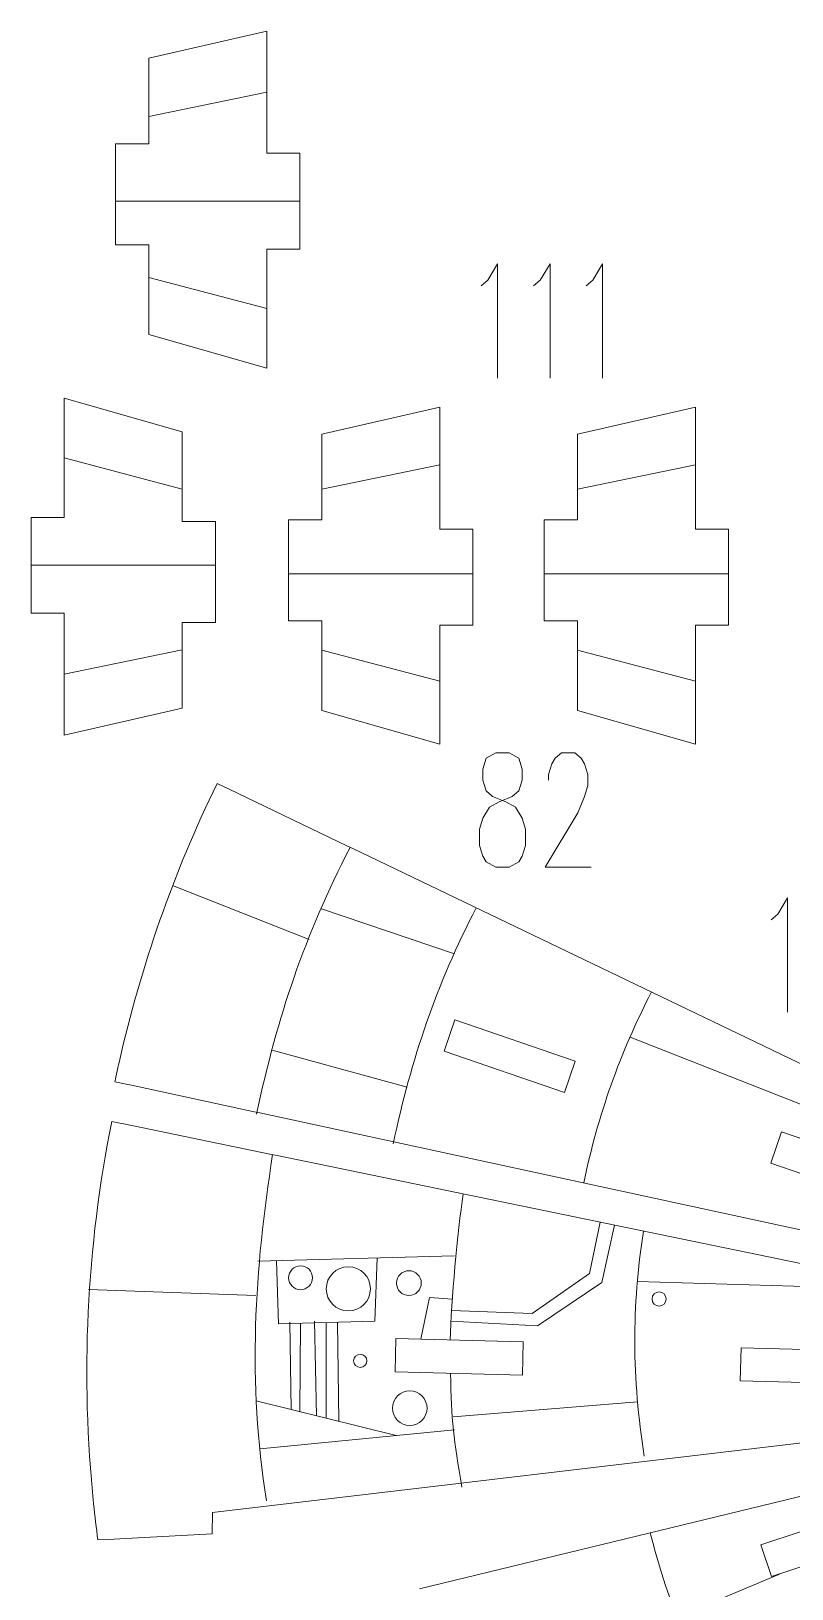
# Model space of a CAD drawing. Header units: inches. Extents: x -7.1 to 7.1, y -5.5 to 5.4.
# Drawn here: x -7.05 to -4.07, y -1.42 to 4.7 of the extents above; entities that cross this region are included whole.
import ezdxf

# ---------------------------------------------------------------- set-up
doc = ezdxf.new("R2010")
doc.units = ezdxf.units.IN
doc.header["$MEASUREMENT"] = 0
doc.layers.add('Layer 1', color=7, linetype='Continuous')

msp = doc.modelspace()

# ---------------------------------------------------------------- linework, layer by layer
at = {"layer": 'Layer 1', "color": 5, "lineweight": 9}
for centre, major_axis in [((-5.9957, -0.2008), (0, 0.0469)), ((-5.8082, -0.2442), (0, 0.0868)), ((-5.5703, -0.2217), (0, 0.0486)), ((-4.5877, -0.2842), (0, 0.0278)), ((-5.7613, -0.5272), (0, 0.026)), ((-5.5669, -0.713), (0, 0.0677))]:
    msp.add_ellipse(centre, major_axis=major_axis, ratio=1, dxfattribs=at)
at = {"layer": 'Layer 1', "lineweight": 9}
for points, knots in [([(-6.1006, 4.2162), (-6.1006, 4.2162), (-6.1285, 4.2162), (-6.1285, 4.2162), (-6.1285, 4.2162), (-6.1285, 4.2162), (-6.1285, 4.6961), (-6.1285, 4.6961), (-6.1285, 4.6961), (-6.1285, 4.6961), (-6.5922, 4.5896), (-6.5922, 4.5896), (-6.5922, 4.5896), (-6.5922, 4.5896), (-6.5922, 4.2535), (-6.5922, 4.2535), (-6.5922, 4.2535), (-6.5922, 4.2535), (-6.6576, 4.2535), (-6.6576, 4.2535)], [0, 0, 0, 0, 0.166667, 0.166667, 0.166667, 0.166667, 0.333333, 0.333333, 0.333333, 0.333333, 0.5, 0.5, 0.5, 0.5, 0.666667, 0.666667, 0.666667, 0.666667, 1, 1, 1, 1]), ([(-6.6797, 4.2535), (-6.6797, 4.2535), (-6.723, 4.2535), (-6.723, 4.2535), (-6.723, 4.2535), (-6.723, 4.2535), (-6.723, 3.8565), (-6.723, 3.8565), (-6.723, 3.8565), (-6.723, 3.8565), (-6.6797, 3.8565), (-6.6797, 3.8565)], [0, 0, 0, 0, 0.25, 0.25, 0.25, 0.25, 0.5, 0.5, 0.5, 0.5, 1, 1, 1, 1]), ([(-6.0784, 3.8402), (-6.0784, 3.8402), (-5.9985, 3.8402), (-5.9985, 3.8402), (-5.9985, 3.8402), (-5.9985, 3.8402), (-5.9985, 4.2162), (-5.9985, 4.2162), (-5.9985, 4.2162), (-5.9985, 4.2162), (-6.0784, 4.2162), (-6.0784, 4.2162)], [0, 0, 0, 0, 0.25, 0.25, 0.25, 0.25, 0.5, 0.5, 0.5, 0.5, 1, 1, 1, 1]), ([(-6.6576, 3.8565), (-6.6576, 3.8565), (-6.5922, 3.8565), (-6.5922, 3.8565), (-6.5922, 3.8565), (-6.5922, 3.8565), (-6.5922, 3.5041), (-6.5922, 3.5041), (-6.5922, 3.5041), (-6.5922, 3.5041), (-6.1285, 3.3721), (-6.1285, 3.3721), (-6.1285, 3.3721), (-6.1285, 3.3721), (-6.1285, 3.8402), (-6.1285, 3.8402), (-6.1285, 3.8402), (-6.1285, 3.8402), (-6.1006, 3.8402), (-6.1006, 3.8402)], [0, 0, 0, 0, 0.166667, 0.166667, 0.166667, 0.166667, 0.333333, 0.333333, 0.333333, 0.333333, 0.5, 0.5, 0.5, 0.5, 0.666667, 0.666667, 0.666667, 0.666667, 1, 1, 1, 1]), ([(-6.4209, 2.7698), (-6.4209, 2.7698), (-6.4603, 2.7698), (-6.4603, 2.7698), (-6.4603, 2.7698), (-6.4603, 2.7698), (-6.4603, 3.1222), (-6.4603, 3.1222), (-6.4603, 3.1222), (-6.4603, 3.1222), (-6.9239, 3.2542), (-6.9239, 3.2542), (-6.9239, 3.2542), (-6.9239, 3.2542), (-6.9239, 2.7861), (-6.9239, 2.7861), (-6.9239, 2.7861), (-6.9239, 2.7861), (-6.9779, 2.7861), (-6.9779, 2.7861)], [0, 0, 0, 0, 0.166667, 0.166667, 0.166667, 0.166667, 0.333333, 0.333333, 0.333333, 0.333333, 0.5, 0.5, 0.5, 0.5, 0.666667, 0.666667, 0.666667, 0.666667, 1, 1, 1, 1]), ([(-5.4097, 2.7392), (-5.4097, 2.7392), (-5.4487, 2.7392), (-5.4487, 2.7392), (-5.4487, 2.7392), (-5.4487, 2.7392), (-5.4487, 3.2191), (-5.4487, 3.2191), (-5.4487, 3.2191), (-5.4487, 3.2191), (-5.9123, 3.1127), (-5.9123, 3.1127), (-5.9123, 3.1127), (-5.9123, 3.1127), (-5.9123, 2.7766), (-5.9123, 2.7766), (-5.9123, 2.7766), (-5.9123, 2.7766), (-5.9667, 2.7766), (-5.9667, 2.7766)], [0, 0, 0, 0, 0.166667, 0.166667, 0.166667, 0.166667, 0.333333, 0.333333, 0.333333, 0.333333, 0.5, 0.5, 0.5, 0.5, 0.666667, 0.666667, 0.666667, 0.666667, 1, 1, 1, 1]), ([(-4.4017, 2.7392), (-4.4017, 2.7392), (-4.4445, 2.7392), (-4.4445, 2.7392), (-4.4445, 2.7392), (-4.4445, 2.7392), (-4.4445, 3.2191), (-4.4445, 3.2191), (-4.4445, 3.2191), (-4.4445, 3.2191), (-4.9081, 3.1127), (-4.9081, 3.1127), (-4.9081, 3.1127), (-4.9081, 3.1127), (-4.9081, 2.7766), (-4.9081, 2.7766), (-4.9081, 2.7766), (-4.9081, 2.7766), (-4.9586, 2.7766), (-4.9586, 2.7766)], [0, 0, 0, 0, 0.166667, 0.166667, 0.166667, 0.166667, 0.333333, 0.333333, 0.333333, 0.333333, 0.5, 0.5, 0.5, 0.5, 0.666667, 0.666667, 0.666667, 0.666667, 1, 1, 1, 1]), ([(-7, 2.7861), (-7, 2.7861), (-7.0539, 2.7861), (-7.0539, 2.7861), (-7.0539, 2.7861), (-7.0539, 2.7861), (-7.0539, 2.4101), (-7.0539, 2.4101), (-7.0539, 2.4101), (-7.0539, 2.4101), (-7, 2.4101), (-7, 2.4101)], [0, 0, 0, 0, 0.25, 0.25, 0.25, 0.25, 0.5, 0.5, 0.5, 0.5, 1, 1, 1, 1]), ([(-6.3988, 2.3728), (-6.3988, 2.3728), (-6.3295, 2.3728), (-6.3295, 2.3728), (-6.3295, 2.3728), (-6.3295, 2.3728), (-6.3295, 2.7698), (-6.3295, 2.7698), (-6.3295, 2.7698), (-6.3295, 2.7698), (-6.3988, 2.7698), (-6.3988, 2.7698)], [0, 0, 0, 0, 0.25, 0.25, 0.25, 0.25, 0.5, 0.5, 0.5, 0.5, 1, 1, 1, 1]), ([(-5.9888, 2.7766), (-5.9888, 2.7766), (-6.0431, 2.7766), (-6.0431, 2.7766), (-6.0431, 2.7766), (-6.0431, 2.7766), (-6.0431, 2.3796), (-6.0431, 2.3796), (-6.0431, 2.3796), (-6.0431, 2.3796), (-5.9888, 2.3796), (-5.9888, 2.3796)], [0, 0, 0, 0, 0.25, 0.25, 0.25, 0.25, 0.5, 0.5, 0.5, 0.5, 1, 1, 1, 1]), ([(-4.9808, 2.7766), (-4.9808, 2.7766), (-5.039, 2.7766), (-5.039, 2.7766), (-5.039, 2.7766), (-5.039, 2.7766), (-5.039, 2.3796), (-5.039, 2.3796), (-5.039, 2.3796), (-5.039, 2.3796), (-4.9808, 2.3796), (-4.9808, 2.3796)], [0, 0, 0, 0, 0.25, 0.25, 0.25, 0.25, 0.5, 0.5, 0.5, 0.5, 1, 1, 1, 1]), ([(-5.3875, 2.3633), (-5.3875, 2.3633), (-5.3187, 2.3633), (-5.3187, 2.3633), (-5.3187, 2.3633), (-5.3187, 2.3633), (-5.3187, 2.7392), (-5.3187, 2.7392), (-5.3187, 2.7392), (-5.3187, 2.7392), (-5.3875, 2.7392), (-5.3875, 2.7392)], [0, 0, 0, 0, 0.25, 0.25, 0.25, 0.25, 0.5, 0.5, 0.5, 0.5, 1, 1, 1, 1]), ([(-4.3795, 2.3633), (-4.3795, 2.3633), (-4.3145, 2.3633), (-4.3145, 2.3633), (-4.3145, 2.3633), (-4.3145, 2.3633), (-4.3145, 2.7392), (-4.3145, 2.7392), (-4.3145, 2.7392), (-4.3145, 2.7392), (-4.3795, 2.7392), (-4.3795, 2.7392)], [0, 0, 0, 0, 0.25, 0.25, 0.25, 0.25, 0.5, 0.5, 0.5, 0.5, 1, 1, 1, 1]), ([(-6.9779, 2.4101), (-6.9779, 2.4101), (-6.9239, 2.4101), (-6.9239, 2.4101), (-6.9239, 2.4101), (-6.9239, 2.4101), (-6.9239, 1.9303), (-6.9239, 1.9303), (-6.9239, 1.9303), (-6.9239, 1.9303), (-6.4603, 2.0367), (-6.4603, 2.0367), (-6.4603, 2.0367), (-6.4603, 2.0367), (-6.4603, 2.3728), (-6.4603, 2.3728), (-6.4603, 2.3728), (-6.4603, 2.3728), (-6.4209, 2.3728), (-6.4209, 2.3728)], [0, 0, 0, 0, 0.166667, 0.166667, 0.166667, 0.166667, 0.333333, 0.333333, 0.333333, 0.333333, 0.5, 0.5, 0.5, 0.5, 0.666667, 0.666667, 0.666667, 0.666667, 1, 1, 1, 1]), ([(-5.9667, 2.3796), (-5.9667, 2.3796), (-5.9123, 2.3796), (-5.9123, 2.3796), (-5.9123, 2.3796), (-5.9123, 2.3796), (-5.9123, 2.0272), (-5.9123, 2.0272), (-5.9123, 2.0272), (-5.9123, 2.0272), (-5.4487, 1.8951), (-5.4487, 1.8951), (-5.4487, 1.8951), (-5.4487, 1.8951), (-5.4487, 2.3633), (-5.4487, 2.3633), (-5.4487, 2.3633), (-5.4487, 2.3633), (-5.4097, 2.3633), (-5.4097, 2.3633)], [0, 0, 0, 0, 0.166667, 0.166667, 0.166667, 0.166667, 0.333333, 0.333333, 0.333333, 0.333333, 0.5, 0.5, 0.5, 0.5, 0.666667, 0.666667, 0.666667, 0.666667, 1, 1, 1, 1]), ([(-4.9586, 2.3796), (-4.9586, 2.3796), (-4.9081, 2.3796), (-4.9081, 2.3796), (-4.9081, 2.3796), (-4.9081, 2.3796), (-4.9081, 2.0272), (-4.9081, 2.0272), (-4.9081, 2.0272), (-4.9081, 2.0272), (-4.4445, 1.8951), (-4.4445, 1.8951), (-4.4445, 1.8951), (-4.4445, 1.8951), (-4.4445, 2.3633), (-4.4445, 2.3633), (-4.4445, 2.3633), (-4.4445, 2.3633), (-4.4017, 2.3633), (-4.4017, 2.3633)], [0, 0, 0, 0, 0.166667, 0.166667, 0.166667, 0.166667, 0.333333, 0.333333, 0.333333, 0.333333, 0.5, 0.5, 0.5, 0.5, 0.666667, 0.666667, 0.666667, 0.666667, 1, 1, 1, 1]), ([(-6.2987, 1.7288), (-6.2987, 1.7288), (-6.3236, 1.7408), (-6.3236, 1.7408), (-6.3236, 1.7408), (-6.4942, 1.3914), (-6.6234, 1.0235), (-6.7088, 0.6444), (-6.7088, 0.6444), (-6.7144, 0.6194), (-6.7198, 0.5946), (-6.7251, 0.5695), (-6.7251, 0.5695), (-6.7251, 0.5695), (-6.6814, 0.5601), (-6.6814, 0.5601)], [0, 0, 0, 0, 0.2, 0.2, 0.2, 0.2, 0.4, 0.4, 0.4, 0.4, 0.6, 0.6, 0.6, 0.6, 1, 1, 1, 1]), ([(-4.9589, 0.527), (-4.9589, 0.527), (-5.4319, 0.6891), (-5.4319, 0.6891), (-5.4319, 0.6891), (-5.4319, 0.6891), (-5.3898, 0.8121), (-5.3898, 0.8121), (-5.3898, 0.8121), (-5.3898, 0.8121), (-4.9168, 0.65), (-4.9168, 0.65), (-4.9168, 0.65), (-4.9168, 0.65), (-4.9589, 0.527), (-4.9589, 0.527)], [0, 0, 0, 0, 0.2, 0.2, 0.2, 0.2, 0.4, 0.4, 0.4, 0.4, 0.6, 0.6, 0.6, 0.6, 1, 1, 1, 1]), ([(-6.7123, 0.408), (-6.7123, 0.408), (-6.7374, 0.4132), (-6.7374, 0.4132), (-6.7374, 0.4132), (-6.8367, -0.0814), (-6.8607, -0.5879), (-6.8087, -1.0891), (-6.8087, -1.0891), (-6.8038, -1.1365), (-6.7983, -1.1834), (-6.792, -1.2307), (-6.792, -1.2307), (-6.792, -1.2307), (-6.7274, -1.2272), (-6.7274, -1.2272)], [0, 0, 0, 0, 0.2, 0.2, 0.2, 0.2, 0.4, 0.4, 0.4, 0.4, 0.6, 0.6, 0.6, 0.6, 1, 1, 1, 1]), ([(-3.6336, 0.2102), (-3.6336, 0.2102), (-3.6758, 0.0872), (-3.6758, 0.0872), (-3.6758, 0.0872), (-3.6758, 0.0872), (-4.1488, 0.2494), (-4.1488, 0.2494), (-4.1488, 0.2494), (-4.1488, 0.2494), (-4.1066, 0.3723), (-4.1066, 0.3723), (-4.1066, 0.3723), (-4.1066, 0.3723), (-3.6336, 0.2102), (-3.6336, 0.2102)], [0, 0, 0, 0, 0.2, 0.2, 0.2, 0.2, 0.4, 0.4, 0.4, 0.4, 0.6, 0.6, 0.6, 0.6, 1, 1, 1, 1]), ([(-5.1211, -0.4531), (-5.1211, -0.4531), (-5.1245, -0.5836), (-5.1245, -0.5836), (-5.1245, -0.5836), (-5.1245, -0.5836), (-5.6248, -0.5705), (-5.6248, -0.5705), (-5.6248, -0.5705), (-5.6248, -0.5705), (-5.6214, -0.44), (-5.6214, -0.44), (-5.6214, -0.44), (-5.6214, -0.44), (-5.1211, -0.4531), (-5.1211, -0.4531)], [0, 0, 0, 0, 0.2, 0.2, 0.2, 0.2, 0.4, 0.4, 0.4, 0.4, 0.6, 0.6, 0.6, 0.6, 1, 1, 1, 1]), ([(-3.7648, -0.4885), (-3.7648, -0.4885), (-3.7683, -0.619), (-3.7683, -0.619), (-3.7683, -0.619), (-3.7683, -0.619), (-4.2693, -0.6059), (-4.2693, -0.6059), (-4.2693, -0.6059), (-4.2693, -0.6059), (-4.2659, -0.4754), (-4.2659, -0.4754), (-4.2659, -0.4754), (-4.2659, -0.4754), (-3.7648, -0.4885), (-3.7648, -0.4885)], [0, 0, 0, 0, 0.2, 0.2, 0.2, 0.2, 0.4, 0.4, 0.4, 0.4, 0.6, 0.6, 0.6, 0.6, 1, 1, 1, 1]), ([(-6.7053, -1.226), (-6.7053, -1.226), (-6.3436, -1.2064), (-6.3436, -1.2064), (-6.3436, -1.2064), (-6.3436, -1.2064), (-6.3414, -1.1234), (-6.3414, -1.1234), (-6.3414, -1.1234), (-6.3414, -1.1234), (-5.376, -1.0091), (-5.376, -1.0091)], [0, 0, 0, 0, 0.25, 0.25, 0.25, 0.25, 0.5, 0.5, 0.5, 0.5, 1, 1, 1, 1]), ([(-3.7123, -1.0934), (-3.7123, -1.0934), (-3.6714, -1.218), (-3.6714, -1.218), (-3.6714, -1.218), (-3.6714, -1.218), (-4.1469, -1.3739), (-4.1469, -1.3739), (-4.1469, -1.3739), (-4.1469, -1.3739), (-4.1878, -1.2493), (-4.1878, -1.2493), (-4.1878, -1.2493), (-4.1878, -1.2493), (-3.7123, -1.0934), (-3.7123, -1.0934)], [0, 0, 0, 0, 0.2, 0.2, 0.2, 0.2, 0.4, 0.4, 0.4, 0.4, 0.6, 0.6, 0.6, 0.6, 1, 1, 1, 1])]:
    msp.add_open_spline(points, degree=3, knots=knots, dxfattribs=at)
at = {"layer": 'Layer 1', "color": 5, "lineweight": 9}
for points in [[(-6.1285, 4.4561), (-6.1285, 4.4561), (-6.5922, 4.3607), (-6.5922, 4.3607)], [(-5.9985, 4.0282), (-5.9985, 4.0282), (-6.723, 4.0282), (-6.723, 4.0282)], [(-6.1285, 3.6061), (-6.1285, 3.6061), (-6.5922, 3.7288), (-6.5922, 3.7288)], [(-6.9239, 3.0202), (-6.9239, 3.0202), (-6.4603, 2.8975), (-6.4603, 2.8975)], [(-5.4487, 2.9924), (-5.4487, 2.9924), (-5.9123, 2.897), (-5.9123, 2.897)], [(-4.4445, 2.9924), (-4.4445, 2.9924), (-4.9082, 2.897), (-4.9082, 2.897)], [(-7.0539, 2.5981), (-7.0539, 2.5981), (-6.3295, 2.5981), (-6.3295, 2.5981)], [(-5.3187, 2.5645), (-5.3187, 2.5645), (-6.0431, 2.5645), (-6.0431, 2.5645)], [(-4.3145, 2.5645), (-4.3145, 2.5645), (-5.039, 2.5645), (-5.039, 2.5645)], [(-6.9239, 2.1702), (-6.9239, 2.1702), (-6.4603, 2.2656), (-6.4603, 2.2656)], [(-5.4487, 2.1424), (-5.4487, 2.1424), (-5.9123, 2.2651), (-5.9123, 2.2651)], [(-4.4445, 2.1424), (-4.4445, 2.1424), (-4.9082, 2.2651), (-4.9082, 2.2651)], [(-5.9623, 1.1277), (-5.9623, 1.1277), (-6.4982, 1.3396), (-6.4982, 1.3396)], [(-5.913, 1.2481), (-5.913, 1.2481), (-5.3908, 1.0723), (-5.3908, 1.0723)], [(-4.7007, 0.7449), (-4.7007, 0.7449), (-3.7994, 0.389), (-3.7994, 0.389)], [(-6.107, 0.6935), (-6.107, 0.6935), (-5.5777, 0.5473), (-5.5777, 0.5473)], [(-4.672, -0.216), (-4.672, -0.216), (-3.8826, -0.2389), (-3.8826, -0.2389)], [(-6.1712, -0.2709), (-6.1712, -0.2709), (-6.8287, -0.2469), (-6.8287, -0.2469)], [(-6.0334, -0.7182), (-6.0334, -0.7182), (-6.038, -0.3753), (-6.038, -0.3753)], [(-5.9963, -0.3787), (-5.9963, -0.3787), (-5.9982, -0.7269), (-5.9982, -0.7269)], [(-5.9329, -0.7431), (-5.9329, -0.7431), (-5.9407, -0.3718), (-5.9407, -0.3718)], [(-5.8952, -0.7524), (-5.8952, -0.7524), (-5.8956, -0.3787), (-5.8956, -0.3787)], [(-5.8462, -0.7646), (-5.8462, -0.7646), (-5.8505, -0.3753), (-5.8505, -0.3753)], [(-5.6202, -0.8206), (-5.6202, -0.8206), (-6.1702, -0.6843), (-6.1702, -0.6843)], [(-5.3963, -0.7476), (-5.3963, -0.7476), (-4.6719, -0.6875), (-4.6719, -0.6875)], [(-4.5146, -1.5324), (-4.5146, -1.5324), (-4.1149, -1.3652), (-4.1149, -1.3652)]]:
    msp.add_open_spline(points, degree=3, dxfattribs=at)
at = {"layer": 'Layer 1', "color": 1, "lineweight": 9}
for points in [[(-6.6576, 4.2535), (-6.6576, 4.2535), (-6.6797, 4.2535), (-6.6797, 4.2535)], [(-6.0784, 4.2162), (-6.0784, 4.2162), (-6.1006, 4.2162), (-6.1006, 4.2162)], [(-6.6576, 3.8565), (-6.6576, 3.8565), (-6.6797, 3.8565), (-6.6797, 3.8565)], [(-6.0784, 3.8402), (-6.0784, 3.8402), (-6.1006, 3.8402), (-6.1006, 3.8402)], [(-7, 2.7861), (-7, 2.7861), (-6.9779, 2.7861), (-6.9779, 2.7861)], [(-6.4209, 2.7698), (-6.4209, 2.7698), (-6.3988, 2.7698), (-6.3988, 2.7698)], [(-5.9667, 2.7766), (-5.9667, 2.7766), (-5.9888, 2.7766), (-5.9888, 2.7766)], [(-4.9586, 2.7766), (-4.9586, 2.7766), (-4.9808, 2.7766), (-4.9808, 2.7766)], [(-5.3875, 2.7392), (-5.3875, 2.7392), (-5.4097, 2.7392), (-5.4097, 2.7392)], [(-4.3795, 2.7392), (-4.3795, 2.7392), (-4.4017, 2.7392), (-4.4017, 2.7392)], [(-7, 2.4101), (-7, 2.4101), (-6.9779, 2.4101), (-6.9779, 2.4101)], [(-6.4209, 2.3728), (-6.4209, 2.3728), (-6.3988, 2.3728), (-6.3988, 2.3728)], [(-5.9667, 2.3796), (-5.9667, 2.3796), (-5.9888, 2.3796), (-5.9888, 2.3796)], [(-5.3875, 2.3633), (-5.3875, 2.3633), (-5.4097, 2.3633), (-5.4097, 2.3633)], [(-4.9586, 2.3796), (-4.9586, 2.3796), (-4.9808, 2.3796), (-4.9808, 2.3796)], [(-4.3795, 2.3633), (-4.3795, 2.3633), (-4.4017, 2.3633), (-4.4017, 2.3633)], [(-6.2787, 1.7192), (-6.2787, 1.7192), (-6.2987, 1.7288), (-6.2987, 1.7288)], [(-6.1685, 0.4423), (-6.0865, 0.8263), (-5.98, 1.1439), (-5.801, 1.4899)], [(-5.791, 1.4851), (-5.791, 1.4851), (-5.811, 1.4947), (-5.811, 1.4947)], [(-5.6318, 0.3259), (-5.5603, 0.6621), (-5.4625, 0.9493), (-5.306, 1.2522)], [(-4.8839, 0.1717), (-4.8269, 0.4413), (-4.7429, 0.6788), (-4.6176, 0.9218)], [(-6.6598, 0.5554), (-6.6598, 0.5554), (-6.6814, 0.5601), (-6.6814, 0.5601)], [(-6.1562, 0.4466), (-6.1562, 0.4466), (-6.1779, 0.4513), (-6.1779, 0.4513)], [(-6.6906, 0.4035), (-6.6906, 0.4035), (-6.7123, 0.408), (-6.7123, 0.408)], [(-6.1294, -1.077), (-6.2053, -0.6119), (-6.1762, -0.1653), (-6.1055, 0.2828)], [(-6.0947, 0.2806), (-6.0947, 0.2806), (-6.1164, 0.285), (-6.1164, 0.285)], [(-5.4083, -0.4455), (-5.4036, -0.2935), (-5.3802, -0.0204), (-5.3566, 0.1282)], [(-4.646, -0.9013), (-4.6945, -0.5964), (-4.6957, -0.3115), (-4.6487, -0.0179)], [(-6.1635, -0.1358), (-6.1635, -0.1358), (-5.3928, -0.114), (-5.3928, -0.114)], [(-5.3626, -1.0227), (-5.3925, -0.8381), (-5.4054, -0.7591), (-5.4064, -0.5762)], [(-6.1543, -0.8726), (-6.1543, -0.8726), (-5.3917, -0.7983), (-5.3917, -0.7983)], [(-5.3541, -1.0065), (-5.3541, -1.0065), (-5.376, -1.0091), (-5.376, -1.0091)], [(-4.4231, -1.7396), (-4.5123, -1.5576), (-4.5727, -1.405), (-4.6223, -1.2027)], [(-6.7053, -1.226), (-6.7053, -1.226), (-6.7274, -1.2272), (-6.7274, -1.2272)]]:
    msp.add_open_spline(points, degree=3, dxfattribs=at)
for points, knots in [([(-5.2867, 3.6961), (-5.2867, 3.6961), (-5.2608, 3.7179), (-5.2608, 3.7179), (-5.2608, 3.7179), (-5.2608, 3.7179), (-5.2221, 3.7821), (-5.2221, 3.7821), (-5.2221, 3.7821), (-5.2221, 3.7821), (-5.2221, 3.3333), (-5.2221, 3.3333)], [0, 0, 0, 0, 0.25, 0.25, 0.25, 0.25, 0.5, 0.5, 0.5, 0.5, 1, 1, 1, 1]), ([(-5.0806, 3.6961), (-5.0806, 3.6961), (-5.0547, 3.7179), (-5.0547, 3.7179), (-5.0547, 3.7179), (-5.0547, 3.7179), (-5.0161, 3.7821), (-5.0161, 3.7821), (-5.0161, 3.7821), (-5.0161, 3.7821), (-5.0161, 3.3333), (-5.0161, 3.3333)], [0, 0, 0, 0, 0.25, 0.25, 0.25, 0.25, 0.5, 0.5, 0.5, 0.5, 1, 1, 1, 1]), ([(-4.8742, 3.6961), (-4.8742, 3.6961), (-4.8486, 3.7179), (-4.8486, 3.7179), (-4.8486, 3.7179), (-4.8486, 3.7179), (-4.81, 3.7821), (-4.81, 3.7821), (-4.81, 3.7821), (-4.81, 3.7821), (-4.81, 3.3333), (-4.81, 3.3333)], [0, 0, 0, 0, 0.25, 0.25, 0.25, 0.25, 0.5, 0.5, 0.5, 0.5, 1, 1, 1, 1]), ([(-5.2284, 1.861), (-5.2284, 1.861), (-5.267, 1.8399), (-5.267, 1.8399), (-5.267, 1.8399), (-5.267, 1.8399), (-5.2802, 1.7969), (-5.2802, 1.7969), (-5.2802, 1.7969), (-5.2802, 1.7969), (-5.2802, 1.754), (-5.2802, 1.754), (-5.2802, 1.754), (-5.2802, 1.754), (-5.267, 1.7116), (-5.267, 1.7116), (-5.267, 1.7116), (-5.267, 1.7116), (-5.2415, 1.6899), (-5.2415, 1.6899), (-5.2415, 1.6899), (-5.2415, 1.6899), (-5.1897, 1.6687), (-5.1897, 1.6687), (-5.1897, 1.6687), (-5.1897, 1.6687), (-5.1511, 1.6475), (-5.1511, 1.6475), (-5.1511, 1.6475), (-5.1511, 1.6475), (-5.1255, 1.6046), (-5.1255, 1.6046), (-5.1255, 1.6046), (-5.1255, 1.6046), (-5.1124, 1.5616), (-5.1124, 1.5616), (-5.1124, 1.5616), (-5.1124, 1.5616), (-5.1124, 1.4975), (-5.1124, 1.4975), (-5.1124, 1.4975), (-5.1124, 1.4975), (-5.1255, 1.4552), (-5.1255, 1.4552), (-5.1255, 1.4552), (-5.1255, 1.4552), (-5.1383, 1.4334), (-5.1383, 1.4334), (-5.1383, 1.4334), (-5.1383, 1.4334), (-5.177, 1.4122), (-5.177, 1.4122), (-5.177, 1.4122), (-5.177, 1.4122), (-5.2284, 1.4122), (-5.2284, 1.4122), (-5.2284, 1.4122), (-5.2284, 1.4122), (-5.267, 1.4334), (-5.267, 1.4334), (-5.267, 1.4334), (-5.267, 1.4334), (-5.2802, 1.4552), (-5.2802, 1.4552), (-5.2802, 1.4552), (-5.2802, 1.4552), (-5.2929, 1.4975), (-5.2929, 1.4975), (-5.2929, 1.4975), (-5.2929, 1.4975), (-5.2929, 1.5616), (-5.2929, 1.5616), (-5.2929, 1.5616), (-5.2929, 1.5616), (-5.2802, 1.6046), (-5.2802, 1.6046), (-5.2802, 1.6046), (-5.2802, 1.6046), (-5.2543, 1.6475), (-5.2543, 1.6475), (-5.2543, 1.6475), (-5.2543, 1.6475), (-5.2156, 1.6687), (-5.2156, 1.6687), (-5.2156, 1.6687), (-5.2156, 1.6687), (-5.1642, 1.6899), (-5.1642, 1.6899), (-5.1642, 1.6899), (-5.1642, 1.6899), (-5.1383, 1.7116), (-5.1383, 1.7116), (-5.1383, 1.7116), (-5.1383, 1.7116), (-5.1255, 1.754), (-5.1255, 1.754), (-5.1255, 1.754), (-5.1255, 1.754), (-5.1255, 1.7969), (-5.1255, 1.7969), (-5.1255, 1.7969), (-5.1255, 1.7969), (-5.1383, 1.8399), (-5.1383, 1.8399), (-5.1383, 1.8399), (-5.1383, 1.8399), (-5.177, 1.861), (-5.177, 1.861), (-5.177, 1.861), (-5.177, 1.861), (-5.2284, 1.861), (-5.2284, 1.861)], [0, 0, 0, 0, 0.034483, 0.034483, 0.034483, 0.034483, 0.068966, 0.068966, 0.068966, 0.068966, 0.103448, 0.103448, 0.103448, 0.103448, 0.137931, 0.137931, 0.137931, 0.137931, 0.172414, 0.172414, 0.172414, 0.172414, 0.206897, 0.206897, 0.206897, 0.206897, 0.241379, 0.241379, 0.241379, 0.241379, 0.275862, 0.275862, 0.275862, 0.275862, 0.310345, 0.310345, 0.310345, 0.310345, 0.344828, 0.344828, 0.344828, 0.344828, 0.37931, 0.37931, 0.37931, 0.37931, 0.413793, 0.413793, 0.413793, 0.413793, 0.448276, 0.448276, 0.448276, 0.448276, 0.482759, 0.482759, 0.482759, 0.482759, 0.517241, 0.517241, 0.517241, 0.517241, 0.551724, 0.551724, 0.551724, 0.551724, 0.586207, 0.586207, 0.586207, 0.586207, 0.62069, 0.62069, 0.62069, 0.62069, 0.655172, 0.655172, 0.655172, 0.655172, 0.689655, 0.689655, 0.689655, 0.689655, 0.724138, 0.724138, 0.724138, 0.724138, 0.758621, 0.758621, 0.758621, 0.758621, 0.793103, 0.793103, 0.793103, 0.793103, 0.827586, 0.827586, 0.827586, 0.827586, 0.862069, 0.862069, 0.862069, 0.862069, 0.896552, 0.896552, 0.896552, 0.896552, 0.931034, 0.931034, 0.931034, 0.931034, 1, 1, 1, 1]), ([(-5.0223, 1.754), (-5.0223, 1.754), (-5.0223, 1.7758), (-5.0223, 1.7758), (-5.0223, 1.7758), (-5.0223, 1.7758), (-5.0096, 1.8181), (-5.0096, 1.8181), (-5.0096, 1.8181), (-5.0096, 1.8181), (-4.9964, 1.8399), (-4.9964, 1.8399), (-4.9964, 1.8399), (-4.9964, 1.8399), (-4.9709, 1.861), (-4.9709, 1.861), (-4.9709, 1.861), (-4.9709, 1.861), (-4.9191, 1.861), (-4.9191, 1.861), (-4.9191, 1.861), (-4.9191, 1.861), (-4.8936, 1.8399), (-4.8936, 1.8399), (-4.8936, 1.8399), (-4.8936, 1.8399), (-4.8804, 1.8181), (-4.8804, 1.8181), (-4.8804, 1.8181), (-4.8804, 1.8181), (-4.8677, 1.7758), (-4.8677, 1.7758), (-4.8677, 1.7758), (-4.8677, 1.7758), (-4.8677, 1.7328), (-4.8677, 1.7328), (-4.8677, 1.7328), (-4.8677, 1.7328), (-4.8804, 1.6899), (-4.8804, 1.6899), (-4.8804, 1.6899), (-4.8804, 1.6899), (-4.9063, 1.6257), (-4.9063, 1.6257), (-4.9063, 1.6257), (-4.9063, 1.6257), (-5.0351, 1.4122), (-5.0351, 1.4122), (-5.0351, 1.4122), (-5.0351, 1.4122), (-4.8549, 1.4122), (-4.8549, 1.4122)], [0, 0, 0, 0, 0.071429, 0.071429, 0.071429, 0.071429, 0.142857, 0.142857, 0.142857, 0.142857, 0.214286, 0.214286, 0.214286, 0.214286, 0.285714, 0.285714, 0.285714, 0.285714, 0.357143, 0.357143, 0.357143, 0.357143, 0.428571, 0.428571, 0.428571, 0.428571, 0.5, 0.5, 0.5, 0.5, 0.571429, 0.571429, 0.571429, 0.571429, 0.642857, 0.642857, 0.642857, 0.642857, 0.714286, 0.714286, 0.714286, 0.714286, 0.785714, 0.785714, 0.785714, 0.785714, 0.857143, 0.857143, 0.857143, 0.857143, 1, 1, 1, 1]), ([(-4.1478, 1.2054), (-4.1478, 1.2054), (-4.1219, 1.2271), (-4.1219, 1.2271), (-4.1219, 1.2271), (-4.1219, 1.2271), (-4.0832, 1.2913), (-4.0832, 1.2913), (-4.0832, 1.2913), (-4.0832, 1.2913), (-4.0832, 0.8425), (-4.0832, 0.8425)], [0, 0, 0, 0, 0.25, 0.25, 0.25, 0.25, 0.5, 0.5, 0.5, 0.5, 1, 1, 1, 1]), ([(-4.7631, 0.0057), (-4.7631, 0.0057), (-4.8122, -0.219), (-4.8122, -0.219), (-4.8122, -0.219), (-4.8122, -0.219), (-5.0657, -0.3892), (-5.0657, -0.3892), (-5.0657, -0.3892), (-5.0657, -0.3892), (-5.405, -0.3709), (-5.405, -0.3709)], [0, 0, 0, 0, 0.25, 0.25, 0.25, 0.25, 0.5, 0.5, 0.5, 0.5, 1, 1, 1, 1]), ([(-5.4026, -0.3295), (-5.4026, -0.3295), (-5.0866, -0.3406), (-5.0866, -0.3406), (-5.0866, -0.3406), (-5.0866, -0.3406), (-4.8609, -0.1843), (-4.8609, -0.1843), (-4.8609, -0.1843), (-4.8609, -0.1843), (-4.8192, 0.0173), (-4.8192, 0.0173)], [0, 0, 0, 0, 0.25, 0.25, 0.25, 0.25, 0.5, 0.5, 0.5, 0.5, 1, 1, 1, 1])]:
    msp.add_open_spline(points, degree=3, knots=knots, dxfattribs=at)
at = {"layer": 'Layer 1', "lineweight": 9}
for points in [[(-5.811, 1.4947), (-5.811, 1.4947), (-6.2787, 1.7192), (-6.2787, 1.7192)], [(-3.5699, 0.4188), (-3.5699, 0.4188), (-5.791, 1.4851), (-5.791, 1.4851)], [(-6.6598, 0.5554), (-6.6598, 0.5554), (-6.1779, 0.4513), (-6.1779, 0.4513)], [(-6.1562, 0.4466), (-6.1562, 0.4466), (-3.7181, -0.0802), (-3.7181, -0.0802)], [(-6.1164, 0.285), (-6.1164, 0.285), (-6.6906, 0.4035), (-6.6906, 0.4035)], [(-3.3204, -0.292), (-3.3204, -0.292), (-6.0947, 0.2806), (-6.0947, 0.2806)], [(-5.3541, -1.0065), (-5.3541, -1.0065), (-3.317, -0.7652), (-3.317, -0.7652)], [(-3.8671, -1.0194), (-3.8671, -1.0194), (-5.529, -1.4227), (-5.529, -1.4227)], [(-3.1709, -1.2625), (-3.1709, -1.2625), (-5.0616, -2.5361), (-5.0616, -2.5361)], [(-5.7625, -2.3695), (-5.7625, -2.3695), (-3.7246, -1.399), (-3.7246, -1.399)]]:
    msp.add_open_spline(points, degree=3, dxfattribs=at)
at = {"layer": 'Layer 1', "color": 5, "lineweight": 9}
for points, knots in [([(-5.6945, -0.1225), (-5.6945, -0.1225), (-5.7046, -0.3718), (-5.7046, -0.3718), (-5.7046, -0.3718), (-5.7046, -0.3718), (-6.0831, -0.3822), (-6.0831, -0.3822), (-6.0831, -0.3822), (-6.0831, -0.3822), (-6.0901, -0.1337), (-6.0901, -0.1337)], [0, 0, 0, 0, 0.25, 0.25, 0.25, 0.25, 0.5, 0.5, 0.5, 0.5, 1, 1, 1, 1]), ([(-5.524, -0.4425), (-5.524, -0.4425), (-5.4894, -0.278), (-5.4894, -0.278), (-5.4894, -0.278), (-5.4894, -0.278), (-5.3996, -0.2843), (-5.3996, -0.2843)], [0, 0, 0, 0, 0.333333, 0.333333, 0.333333, 0.333333, 1, 1, 1, 1])]:
    msp.add_open_spline(points, degree=3, knots=knots, dxfattribs=at)

doc.saveas('drawing.dxf')
